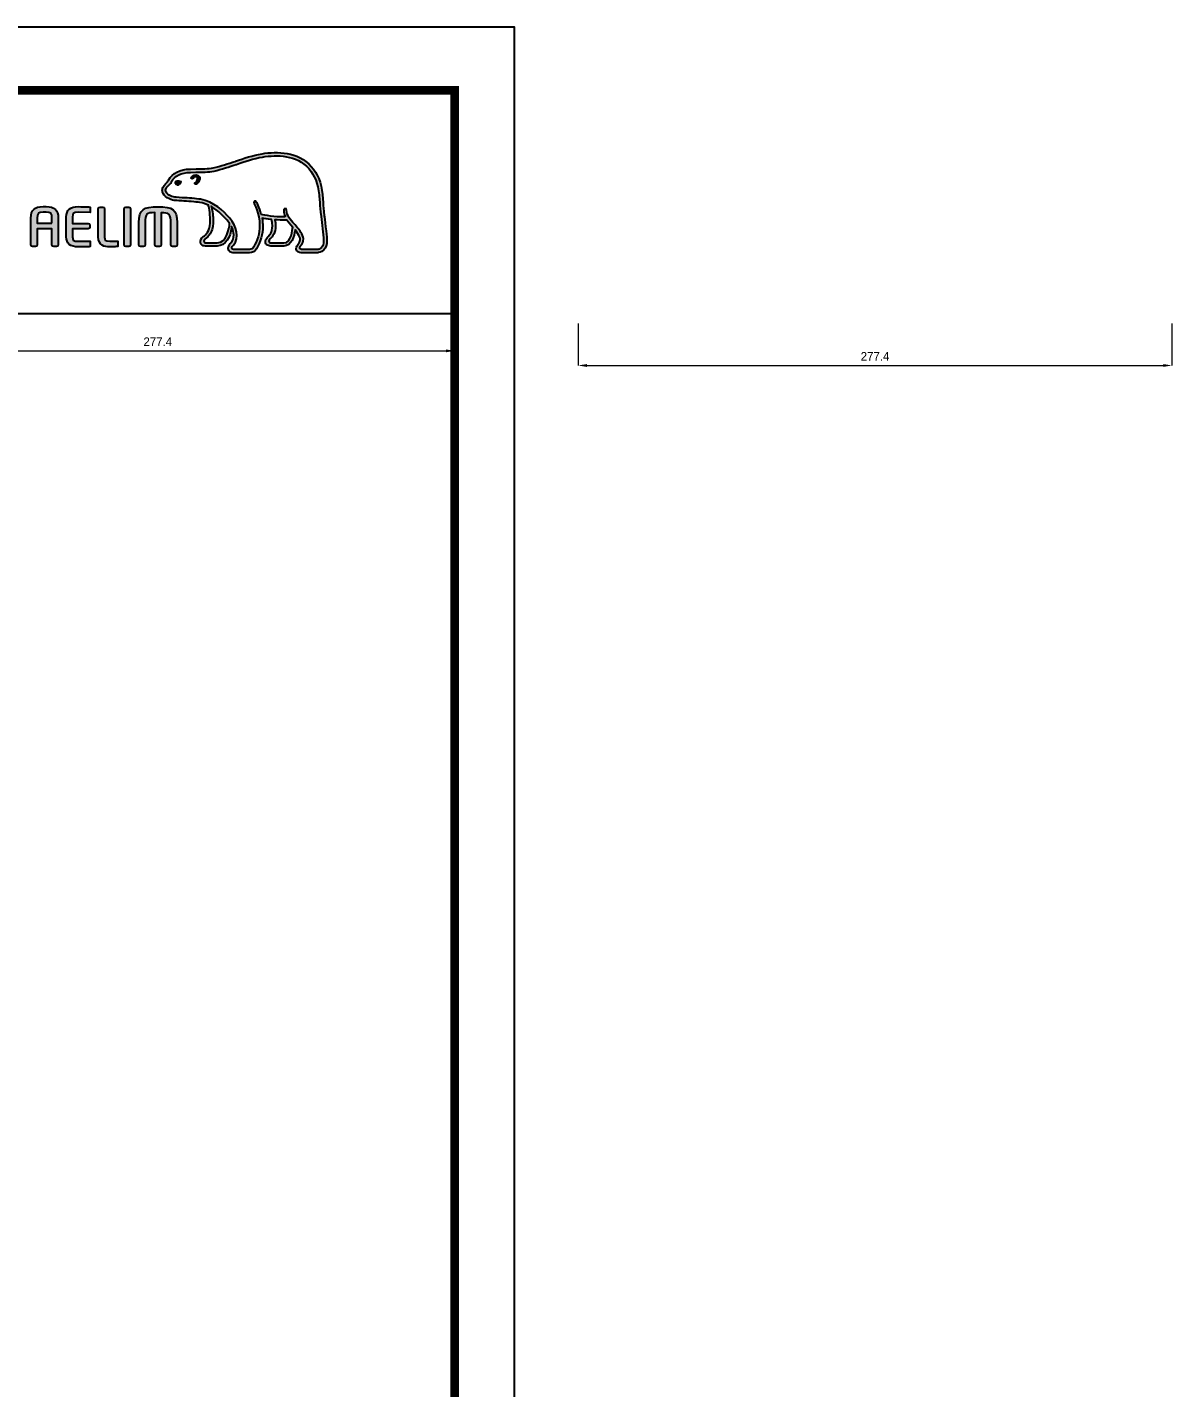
# Model space of a CAD drawing. Extents: x 0 to 2043, y 0 to 1272.
# Drawn here: x 1508 to 2043, y 636 to 1272 of the extents above; entities that cross this region are included whole.
import ezdxf

# ---------------------------------------------------------------- set-up
doc = ezdxf.new("R2010")
doc.units = 0
doc.header["$LTSCALE"] = 10
doc.header["$MEASUREMENT"] = 0
doc.header["$PDMODE"] = 3
doc.header["$PDSIZE"] = -10
doc.layers.get('0').update_dxf_attribs({"linetype": 'CONTINUOUS'})
doc.layers.get('DEFPOINTS').update_dxf_attribs({"linetype": 'CONTINUOUS'})
doc.layers.add('레이어 1', color=7, linetype='CONTINUOUS')
doc.styles.add('Daelim Dimension', font='')
doc.styles.get('Daelim Dimension').set_extended_font_data('나눔고딕')
doc.dimstyles.new('DEFAULT', dxfattribs={"dimscale": 2, "dimtxt": 2, "dimasz": 2, "dimexe": 0, "dimexo": 2, "dimgap": 1, "dimtad": 1, "dimdec": 0, "dimzin": 9, "dimdsep": 46, "dimtxsty": 'Daelim Dimension', "dimcen": 0.5, "dimclrd": 5, "dimclre": 5, "dimclrt": 256, "dimadec": 1, "dimazin": 0, "dimtfac": 1, "dimtdec": 0, "dimtix": 1, "dimtmove": 0, "dimatfit": 3, "dimfxl": 1, "dimtolj": 1, "dimtzin": 1, "dimlwd": 9, "dimlwe": 9, "dimarcsym": 0})

# ---------------------------------------------------------------- blocks, each defined once
blk = doc.blocks.new('*D13')
at = {"color": 5, "linetype": 'ByBlock', "lineweight": 9, "ltscale": 0.5, "transparency": 16777216}
for p, q in [((1430.47, 1133.97), (1430.47, 1120.71)), ((1707.92, 1133.97), (1707.92, 1120.71)), ((1434.47, 1120.71), (1703.92, 1120.71))]:
    blk.add_line(p, q, dxfattribs=at)
at = {"color": 5, "lineweight": 9, "transparency": 16777216}
for p, q in [((304.4, 878.45), (304.4, 964.57)), ((308.4, 964.57), (557.4, 964.57)), ((561.4, 882.01), (561.4, 964.57))]:
    blk.add_line(p, q, dxfattribs=at)
at = {"color": 5, "ltscale": 0.5, "transparency": 16777216}
for points in [[(1434.47, 1121.38), (1434.47, 1120.05), (1430.47, 1120.71)], [(1703.92, 1121.38), (1703.92, 1120.05), (1707.92, 1120.71)]]:
    blk.add_solid(points, dxfattribs=at)
at = {"color": 5, "transparency": 16777216}
for points in [[(308.4, 965.24), (308.4, 963.9), (304.4, 964.57)], [(557.4, 965.24), (557.4, 963.9), (561.4, 964.57)]]:
    blk.add_solid(points, dxfattribs=at)
at = {"layer": 'DEFPOINTS', "color": 0, "ltscale": 0.5, "transparency": 16777216}
for p in [(1430.47, 1137.97), (1707.92, 1137.97), (1707.92, 1120.71)]:
    blk.add_point(p, dxfattribs=at)
at = {"layer": 'DEFPOINTS', "color": 0, "transparency": 16777216}
for p in [(561.4, 964.57), (561.4, 878.01), (304.4, 874.45)]:
    blk.add_point(p, dxfattribs=at)
at = {"ltscale": 0.5, "transparency": 16777216, "insert": (1569.19, 1124.99), "char_height": 4, "attachment_point": 5, "style": 'Daelim Dimension'}
blk.add_mtext('\\A1;277.4', dxfattribs=at)
at = {"color": 7, "transparency": 16777216, "insert": (432.9, 977.46), "char_height": 20, "attachment_point": 5, "style": 'Daelim Dimension'}
blk.add_mtext('\\A1;257', dxfattribs=at)
blk = doc.blocks.new('*D14')
at = {"color": 5, "lineweight": 9, "transparency": 16777216}
for p, q in [((841.02, 1183.98), (837.02, 1183.98)), ((845.02, 1151.15), (845.02, 1183.98)), ((845.02, 1183.98), (856.4, 1183.98)), ((856.4, 1151.15), (856.4, 1183.98)), ((860.4, 1183.98), (864.4, 1183.98))]:
    blk.add_line(p, q, dxfattribs=at)
at = {"color": 5, "linetype": 'ByBlock', "lineweight": 9, "ltscale": 0.5, "transparency": 16777216}
for p, q in [((1765.74, 1133.53), (1765.74, 1113.88)), ((2043.14, 1133.53), (2043.14, 1113.88)), ((1769.74, 1113.88), (2039.14, 1113.88))]:
    blk.add_line(p, q, dxfattribs=at)
at = {"color": 5, "transparency": 16777216}
for points in [[(841.02, 1184.64), (841.02, 1183.31), (845.02, 1183.98)], [(860.4, 1184.64), (860.4, 1183.31), (856.4, 1183.98)]]:
    blk.add_solid(points, dxfattribs=at)
at = {"color": 5, "ltscale": 0.5, "transparency": 16777216}
for points in [[(1769.74, 1114.54), (1769.74, 1113.21), (1765.74, 1113.88)], [(2039.14, 1114.54), (2039.14, 1113.21), (2043.14, 1113.88)]]:
    blk.add_solid(points, dxfattribs=at)
at = {"layer": 'DEFPOINTS', "color": 0, "transparency": 16777216}
for p in [(856.4, 1183.98), (845.02, 1147.15), (856.4, 1147.15)]:
    blk.add_point(p, dxfattribs=at)
at = {"layer": 'DEFPOINTS', "color": 0, "ltscale": 0.5, "transparency": 16777216}
for p in [(1765.74, 1137.53), (2043.14, 1137.53), (2043.14, 1113.88)]:
    blk.add_point(p, dxfattribs=at)
at = {"color": 7, "transparency": 16777216, "insert": (850.71, 1196.65), "char_height": 20, "attachment_point": 5, "style": 'Daelim Dimension'}
blk.add_mtext('\\A1;11', dxfattribs=at)
at = {"ltscale": 0.5, "transparency": 16777216, "insert": (1904.44, 1118.16), "char_height": 4, "attachment_point": 5, "style": 'Daelim Dimension'}
blk.add_mtext('\\A1;277.4', dxfattribs=at)

msp = doc.modelspace()

# ---------------------------------------------------------------- hatches: boundary and pattern name
at = {"layer": '레이어 1'}
h = msp.add_hatch(color=5, dxfattribs=at)
h.dxf.hatch_style = 1
edge = h.paths.add_edge_path(flags=16)
edge.add_spline(control_points=[(1645.75, 1168.99), (1644.99, 1168.15), (1644.04, 1168.14), (1644, 1168.14), (1644, 1168.14), (1636.39, 1168.14), (1636.39, 1168.14), (1636.11, 1168.14), (1635.89, 1168.21), (1635.75, 1168.35), (1635.64, 1168.46), (1635.58, 1168.63), (1635.58, 1168.85), (1635.58, 1169.28), (1635.9, 1169.67), (1636.23, 1170.09), (1636.54, 1170.49), (1636.83, 1170.86), (1637, 1171.32), (1637.41, 1172.45), (1637.37, 1173.64), (1636.87, 1174.7), (1635.97, 1176.6), (1634.64, 1178.1), (1633.35, 1179.55), (1633.35, 1179.55), (1632.91, 1180.03), (1632.91, 1180.03), (1631.23, 1181.91), (1629.49, 1183.84), (1629.35, 1186.47), (1629.32, 1186.99), (1629.08, 1187.31), (1628.75, 1187.29), (1628.75, 1187.29), (1628.26, 1187.05), (1628.25, 1187.05), (1628.11, 1186.91), (1628.04, 1186.69), (1628.04, 1186.44), (1628.04, 1186.44), (1628.04, 1186.35), (1628.04, 1186.35), (1628.11, 1185.4), (1628.34, 1184.47), (1628.73, 1183.5), (1628.73, 1183.5), (1628.77, 1183.4), (1628.77, 1183.4), (1628.77, 1183.4), (1628.67, 1183.4), (1628.67, 1183.4), (1623.78, 1183.2), (1618.99, 1184.13), (1617.58, 1184.47), (1616.71, 1187.96), (1615.3, 1190.28), (1615.24, 1190.38), (1615.13, 1190.56), (1614.96, 1190.7), (1614.79, 1190.75), (1614.79, 1190.75), (1614.38, 1190.69), (1614.33, 1190.68), (1614.29, 1190.63), (1614.22, 1190.53), (1614.06, 1190.32), (1614.06, 1190.32), (1614.04, 1190.15), (1614.04, 1190.15), (1614.04, 1190.15), (1614.17, 1189.69), (1614.17, 1189.69), (1614.28, 1189.5), (1616.79, 1185.11), (1616.79, 1179.28), (1616.79, 1175.69), (1615.84, 1172.3), (1613.98, 1169.21), (1613.54, 1168.47), (1612.95, 1168.14), (1612.08, 1168.14), (1612.08, 1168.14), (1604.58, 1168.14), (1604.58, 1168.14), (1604.33, 1168.14), (1603.81, 1168.32), (1603.81, 1168.86), (1603.81, 1169.16), (1604.09, 1169.65), (1604.55, 1170.17), (1607.68, 1173.65), (1605.87, 1179.09), (1602.87, 1182.67), (1599.97, 1186.13), (1595.25, 1190.48), (1589.18, 1191.56), (1587.02, 1191.93), (1583.49, 1192.14), (1580.63, 1192.31), (1580.63, 1192.31), (1577.75, 1192.48), (1577.75, 1192.48), (1576.27, 1192.6), (1573.82, 1193.51), (1573.07, 1194.92), (1572.76, 1195.5), (1572.79, 1196.1), (1573.19, 1196.78), (1573.44, 1197.19), (1573.78, 1197.54), (1574.21, 1197.97), (1574.68, 1198.45), (1575.17, 1198.95), (1575.55, 1199.6), (1575.55, 1199.6), (1575.66, 1199.81), (1575.66, 1199.81), (1577.11, 1202.58), (1580.09, 1204.05), (1584.54, 1204.16), (1584.54, 1204.16), (1587.04, 1204.19), (1587.04, 1204.19), (1589.79, 1204.21), (1592.91, 1204.22), (1595.48, 1204.77), (1599.08, 1205.55), (1602.69, 1206.78), (1605.88, 1207.87), (1605.88, 1207.87), (1605.99, 1207.9), (1605.99, 1207.9), (1609.93, 1209.25), (1614.01, 1210.65), (1618.18, 1211.33), (1624.85, 1212.43), (1634.02, 1212.39), (1639.78, 1205.92), (1642.45, 1202.92), (1644.09, 1198.8), (1644.65, 1193.67), (1644.65, 1193.67), (1644.63, 1193.68), (1644.61, 1193.7), (1644.66, 1193.6), (1644.7, 1193.02), (1644.94, 1189.76), (1645.01, 1188.19), (1645.08, 1186.56), (1645.49, 1183.55), (1645.49, 1183.55), (1646.65, 1173.48), (1646.65, 1173.48), (1646.65, 1173.48), (1646.72, 1172.25), (1646.72, 1172.25), (1646.72, 1170.8), (1646.4, 1169.71), (1645.75, 1168.99)], knot_values=[0, 0, 0, 0, 1, 1, 1, 2, 2, 2, 3, 3, 3, 4, 4, 4, 5, 5, 5, 6, 6, 6, 7, 7, 7, 8, 8, 8, 9, 9, 9, 10, 10, 10, 11, 11, 11, 12, 12, 12, 13, 13, 13, 14, 14, 14, 15, 15, 15, 16, 16, 16, 17, 17, 17, 18, 18, 18, 19, 19, 19, 20, 20, 20, 21, 21, 21, 22, 22, 22, 23, 23, 23, 24, 24, 24, 25, 25, 25, 26, 26, 26, 27, 27, 27, 28, 28, 28, 29, 29, 29, 30, 30, 30, 31, 31, 31, 32, 32, 32, 33, 33, 33, 34, 34, 34, 35, 35, 35, 36, 36, 36, 37, 37, 37, 38, 38, 38, 39, 39, 39, 40, 40, 40, 41, 41, 41, 42, 42, 42, 43, 43, 43, 44, 44, 44, 45, 45, 45, 46, 46, 46, 47, 47, 47, 48, 48, 48, 49, 49, 49, 50, 50, 50, 51, 51, 51, 52, 52, 52, 53, 53, 53, 53], degree=3, periodic=0)
edge = h.paths.add_edge_path(flags=16)
edge.add_spline(control_points=[(1628.15, 1171.16), (1628.15, 1171.16), (1621.94, 1171.16), (1621.94, 1171.16), (1621.48, 1171.16), (1621.12, 1171.53), (1621.12, 1172), (1621.12, 1172.32), (1621.4, 1172.74), (1621.67, 1173.02), (1622.93, 1174.23), (1624.22, 1175.9), (1624.22, 1179.06), (1624.22, 1179.06), (1624.14, 1180.5), (1624.14, 1180.5), (1624.14, 1180.5), (1623.91, 1181.9), (1623.91, 1181.9), (1623.91, 1181.9), (1623.9, 1181.99), (1623.9, 1181.99), (1623.9, 1181.99), (1623.99, 1181.98), (1623.99, 1181.98), (1625.15, 1181.9), (1627.4, 1181.77), (1629.55, 1181.87), (1630.1, 1181), (1630.98, 1179.89), (1632.26, 1178.4), (1632.21, 1177.66), (1631.59, 1171.16), (1628.15, 1171.16)], knot_values=[0, 0, 0, 0, 1, 1, 1, 2, 2, 2, 3, 3, 3, 4, 4, 4, 5, 5, 5, 6, 6, 6, 7, 7, 7, 8, 8, 8, 9, 9, 9, 10, 10, 10, 11, 11, 11, 11], degree=3, periodic=0)
edge = h.paths.add_edge_path(flags=16)
edge.add_spline(control_points=[(1596.99, 1171.16), (1596.99, 1171.16), (1591.53, 1171.16), (1591.53, 1171.16), (1591.13, 1171.16), (1590.69, 1171.5), (1590.69, 1172), (1590.69, 1172.3), (1590.94, 1172.67), (1591.4, 1173.04), (1592.78, 1174.14), (1594.87, 1175.81), (1595.1, 1180.4), (1595.1, 1180.4), (1595.13, 1181.65), (1595.13, 1181.65), (1595.13, 1183.6), (1594.68, 1185.96), (1594.26, 1188.07), (1594.26, 1188.07), (1594.19, 1188.28), (1594.19, 1188.28), (1594.19, 1188.28), (1594.37, 1188.15), (1594.37, 1188.15), (1595.18, 1187.65), (1599.63, 1184.63), (1602.79, 1180.17), (1602.53, 1178.06), (1601.34, 1171.16), (1596.99, 1171.16)], knot_values=[0, 0, 0, 0, 1, 1, 1, 2, 2, 2, 3, 3, 3, 4, 4, 4, 5, 5, 5, 6, 6, 6, 7, 7, 7, 8, 8, 8, 9, 9, 9, 10, 10, 10, 10], degree=3, periodic=0)
edge = h.paths.add_edge_path()
edge.add_spline(control_points=[(1648.19, 1173.63), (1648.19, 1173.64), (1647.04, 1183.76), (1647.04, 1183.76), (1646.61, 1186.78), (1646.55, 1188.4), (1646.49, 1189.83), (1646.49, 1189.83), (1646.2, 1193.82), (1646.2, 1193.82), (1645.59, 1199.29), (1643.82, 1203.71), (1640.94, 1206.94), (1634.71, 1213.94), (1624.99, 1214.01), (1617.92, 1212.85), (1613.59, 1212.13), (1609.45, 1210.72), (1605.45, 1209.35), (1605.45, 1209.35), (1605.32, 1209.3), (1605.32, 1209.3), (1602.19, 1208.24), (1598.64, 1207.02), (1595.15, 1206.28), (1592.76, 1205.77), (1589.76, 1205.74), (1587.11, 1205.73), (1587.11, 1205.73), (1584.49, 1205.7), (1584.49, 1205.7), (1579.45, 1205.57), (1576.02, 1203.83), (1574.28, 1200.51), (1574.28, 1200.51), (1574.21, 1200.37), (1574.21, 1200.37), (1573.92, 1199.87), (1573.49, 1199.44), (1573.11, 1199.06), (1572.69, 1198.64), (1572.22, 1198.16), (1571.86, 1197.55), (1571.5, 1196.94), (1571.31, 1196.31), (1571.31, 1195.7), (1571.31, 1195.19), (1571.44, 1194.68), (1571.7, 1194.2), (1572.77, 1192.18), (1575.83, 1191.08), (1577.65, 1190.95), (1577.65, 1190.95), (1580.33, 1190.79), (1580.4, 1190.78), (1583.08, 1190.63), (1586.76, 1190.42), (1588.9, 1190.04), (1590.16, 1189.82), (1591.58, 1189.37), (1592.9, 1188.75), (1592.99, 1188.41), (1593.67, 1185.38), (1593.67, 1181.65), (1593.67, 1181.65), (1593.64, 1180.47), (1593.64, 1180.47), (1593.44, 1176.54), (1591.73, 1175.16), (1590.48, 1174.16), (1590.35, 1174.06), (1589.23, 1173.13), (1589.15, 1172.01), (1589.09, 1171.38), (1589.27, 1170.8), (1589.66, 1170.39), (1590.07, 1169.94), (1590.71, 1169.71), (1591.53, 1169.71), (1591.53, 1169.71), (1596.99, 1169.71), (1596.99, 1169.71), (1601.07, 1169.71), (1603.08, 1174.11), (1603.7, 1178.22), (1603.7, 1178.22), (1603.71, 1178.8), (1603.71, 1178.8), (1603.71, 1178.8), (1603.88, 1178.51), (1603.88, 1178.51), (1604.4, 1177.35), (1604.72, 1175.96), (1604.72, 1174.91), (1604.72, 1173.44), (1604.26, 1172.15), (1603.4, 1171.19), (1603.18, 1170.98), (1602.09, 1169.85), (1602.09, 1168.72), (1602.09, 1168.72), (1602.1, 1168.53), (1602.1, 1168.53), (1602.25, 1167.2), (1603.33, 1166.6), (1604.33, 1166.6), (1604.33, 1166.6), (1612.08, 1166.6), (1612.08, 1166.6), (1613.48, 1166.6), (1614.59, 1167.23), (1615.31, 1168.42), (1617.28, 1171.69), (1618.28, 1175.25), (1618.28, 1178.98), (1618.28, 1180.15), (1618.17, 1181.39), (1617.96, 1182.68), (1617.96, 1182.68), (1617.94, 1182.78), (1617.94, 1182.78), (1617.94, 1182.78), (1618.04, 1182.76), (1618.04, 1182.76), (1618.97, 1182.58), (1620.47, 1182.32), (1622.32, 1182.12), (1622.32, 1182.12), (1622.38, 1182.11), (1622.38, 1182.11), (1622.38, 1182.11), (1622.63, 1180.69), (1622.63, 1180.69), (1622.63, 1180.69), (1622.68, 1180.36), (1622.68, 1180.35), (1622.68, 1180.35), (1622.76, 1179.1), (1622.76, 1179.1), (1622.76, 1176.08), (1621.39, 1174.77), (1620.65, 1174.07), (1620.64, 1174.06), (1619.61, 1173.01), (1619.5, 1172.09), (1619.5, 1172.09), (1619.47, 1171.8), (1619.47, 1171.8), (1619.47, 1171.51), (1619.54, 1170.94), (1620.05, 1170.42), (1620.5, 1169.95), (1621.19, 1169.71), (1622.11, 1169.71), (1622.11, 1169.71), (1628.15, 1169.71), (1628.15, 1169.71), (1631.81, 1169.71), (1632.92, 1174.37), (1633.36, 1176.99), (1633.36, 1176.99), (1633.38, 1177.25), (1633.38, 1177.25), (1633.38, 1177.25), (1633.53, 1177.06), (1633.53, 1177.06), (1634.37, 1175.98), (1635.11, 1174.78), (1635.47, 1174.03), (1635.66, 1173.64), (1635.76, 1173.21), (1635.76, 1172.78), (1635.76, 1172.78), (1635.62, 1171.91), (1635.62, 1171.91), (1635.48, 1171.43), (1635.16, 1171), (1634.84, 1170.57), (1634.38, 1169.97), (1633.9, 1169.34), (1633.9, 1168.58), (1633.9, 1168.58), (1633.94, 1168.17), (1633.94, 1168.17), (1634.16, 1167.16), (1634.98, 1166.6), (1636.24, 1166.6), (1636.24, 1166.6), (1644, 1166.6), (1644, 1166.6), (1644.17, 1166.6), (1645.68, 1166.64), (1646.87, 1167.92), (1647.82, 1168.95), (1648.28, 1170.36), (1648.28, 1172.23), (1648.28, 1172.23), (1648.19, 1173.62), (1648.19, 1173.63)], knot_values=[0, 0, 0, 0, 1, 1, 1, 2, 2, 2, 3, 3, 3, 4, 4, 4, 5, 5, 5, 6, 6, 6, 7, 7, 7, 8, 8, 8, 9, 9, 9, 10, 10, 10, 11, 11, 11, 12, 12, 12, 13, 13, 13, 14, 14, 14, 15, 15, 15, 16, 16, 16, 17, 17, 17, 18, 18, 18, 19, 19, 19, 20, 20, 20, 21, 21, 21, 22, 22, 22, 23, 23, 23, 24, 24, 24, 25, 25, 25, 26, 26, 26, 27, 27, 27, 28, 28, 28, 29, 29, 29, 30, 30, 30, 31, 31, 31, 32, 32, 32, 33, 33, 33, 34, 34, 34, 35, 35, 35, 36, 36, 36, 37, 37, 37, 38, 38, 38, 39, 39, 39, 40, 40, 40, 41, 41, 41, 42, 42, 42, 43, 43, 43, 44, 44, 44, 45, 45, 45, 46, 46, 46, 47, 47, 47, 48, 48, 48, 49, 49, 49, 50, 50, 50, 51, 51, 51, 52, 52, 52, 53, 53, 53, 54, 54, 54, 55, 55, 55, 56, 56, 56, 57, 57, 57, 58, 58, 58, 59, 59, 59, 60, 60, 60, 61, 61, 61, 62, 62, 62, 63, 63, 63, 64, 64, 64, 65, 65, 65, 66, 66, 66, 66], degree=3, periodic=0)
edge = h.paths.add_edge_path(flags=0)
edge.add_spline(control_points=[(1577.52, 1199.8), (1577.52, 1199.8), (1578.65, 1200.31), (1580.05, 1199.77), (1580.05, 1199.77), (1580.22, 1199.69), (1579.99, 1199.37), (1579.31, 1198.46), (1578.64, 1198.26), (1578.64, 1198.26), (1578.64, 1198.26), (1578.16, 1198.09), (1577.88, 1198.42), (1577.33, 1199.07), (1577.31, 1199.45), (1577.31, 1199.45), (1577.31, 1199.45), (1577.26, 1199.73), (1577.52, 1199.8)], knot_values=[0, 0, 0, 0, 1, 1, 1, 2, 2, 2, 3, 3, 3, 4, 4, 4, 5, 5, 5, 6, 6, 6, 6], degree=3, periodic=0)
edge = h.paths.add_edge_path(flags=0)
edge.add_spline(control_points=[(1584.96, 1201.87), (1584.79, 1201.69), (1584.78, 1201.38), (1584.96, 1201.22), (1585.14, 1201.06), (1585.44, 1201.1), (1585.61, 1201.29), (1585.7, 1201.38), (1586.62, 1202.48), (1587.42, 1201.92), (1587.71, 1201.71), (1587.83, 1201.41), (1587.79, 1201.03), (1587.72, 1200.41), (1587.19, 1199.71), (1586.82, 1199.47), (1586.61, 1199.34), (1586.47, 1199.07), (1586.57, 1198.85), (1586.67, 1198.63), (1586.95, 1198.56), (1587.17, 1198.67), (1587.84, 1198.99), (1588.68, 1200.06), (1588.8, 1201.05), (1588.87, 1201.75), (1588.56, 1202.31), (1588.01, 1202.7), (1586.82, 1203.54), (1585.46, 1202.41), (1584.96, 1201.87)], knot_values=[0, 0, 0, 0, 1, 1, 1, 2, 2, 2, 3, 3, 3, 4, 4, 4, 5, 5, 5, 6, 6, 6, 7, 7, 7, 8, 8, 8, 9, 9, 9, 10, 10, 10, 10], degree=3, periodic=0)
edge = h.paths.add_edge_path(flags=0)
edge.add_spline(control_points=[(1584.81, 1201.05), (1584.81, 1201.05), (1584.81, 1201.05), (1584.81, 1201.05), (1584.81, 1201.05), (1584.81, 1201.05), (1584.81, 1201.05)], knot_values=[0, 0, 0, 0, 1, 1, 1, 2, 2, 2, 2], degree=3, periodic=0)
h = msp.add_hatch(color=5, dxfattribs=at)
h.dxf.hatch_style = 2
edge = h.paths.add_edge_path()
edge.add_spline(control_points=[(1584.96, 1201.87), (1584.79, 1201.69), (1584.78, 1201.38), (1584.96, 1201.22), (1585.14, 1201.06), (1585.44, 1201.1), (1585.61, 1201.29), (1585.7, 1201.38), (1586.62, 1202.48), (1587.42, 1201.92), (1587.71, 1201.71), (1587.83, 1201.41), (1587.79, 1201.03), (1587.72, 1200.41), (1587.19, 1199.71), (1586.82, 1199.47), (1586.61, 1199.34), (1586.47, 1199.07), (1586.57, 1198.85), (1586.67, 1198.63), (1586.95, 1198.56), (1587.17, 1198.67), (1587.84, 1198.99), (1588.68, 1200.06), (1588.8, 1201.05), (1588.87, 1201.75), (1588.56, 1202.31), (1588.01, 1202.7), (1586.82, 1203.54), (1585.46, 1202.41), (1584.96, 1201.87)], knot_values=[0, 0, 0, 0, 1, 1, 1, 2, 2, 2, 3, 3, 3, 4, 4, 4, 5, 5, 5, 6, 6, 6, 7, 7, 7, 8, 8, 8, 9, 9, 9, 10, 10, 10, 10], degree=3, periodic=0)
h = msp.add_hatch(color=5, dxfattribs=at)
h.dxf.hatch_style = 2
edge = h.paths.add_edge_path()
edge.add_spline(control_points=[(1577.52, 1199.8), (1577.52, 1199.8), (1578.65, 1200.31), (1580.05, 1199.77), (1580.05, 1199.77), (1580.22, 1199.69), (1579.99, 1199.37), (1579.31, 1198.46), (1578.64, 1198.26), (1578.64, 1198.26), (1578.64, 1198.26), (1578.16, 1198.09), (1577.88, 1198.42), (1577.33, 1199.07), (1577.31, 1199.45), (1577.31, 1199.45), (1577.31, 1199.45), (1577.26, 1199.73), (1577.52, 1199.8)], knot_values=[0, 0, 0, 0, 1, 1, 1, 2, 2, 2, 3, 3, 3, 4, 4, 4, 5, 5, 5, 6, 6, 6, 6], degree=3, periodic=0)
h = msp.add_hatch(color=5, dxfattribs=at)
h.dxf.hatch_style = 2
edge = h.paths.add_edge_path()
edge.add_spline(control_points=[(1519.75, 1180.34), (1519.75, 1180.34), (1512.8, 1180.34), (1512.8, 1180.34), (1512.8, 1180.6), (1512.8, 1182.81), (1512.8, 1182.81), (1512.8, 1185.13), (1513.49, 1185.52), (1515.56, 1185.52), (1515.56, 1185.52), (1517, 1185.52), (1517, 1185.52), (1519.06, 1185.52), (1519.75, 1185.13), (1519.75, 1182.81), (1519.75, 1182.81), (1519.75, 1180.6), (1519.75, 1180.34)], knot_values=[0, 0, 0, 0, 1, 1, 1, 2, 2, 2, 3, 3, 3, 4, 4, 4, 5, 5, 5, 6, 6, 6, 6], degree=3, periodic=0)
edge = h.paths.add_edge_path()
edge.add_spline(control_points=[(1517, 1188.12), (1517, 1188.12), (1515.56, 1188.12), (1515.56, 1188.12), (1511.62, 1188.12), (1509.87, 1186.49), (1509.87, 1182.81), (1509.87, 1182.81), (1509.87, 1170.26), (1509.87, 1170.26), (1509.87, 1169.82), (1510.23, 1169.44), (1510.65, 1169.44), (1510.65, 1169.44), (1512.02, 1169.44), (1512.02, 1169.44), (1512.51, 1169.44), (1512.8, 1169.86), (1512.8, 1170.26), (1512.8, 1170.26), (1512.8, 1177.47), (1512.8, 1177.76), (1512.8, 1177.76), (1519.75, 1177.76), (1519.75, 1177.76), (1519.75, 1177.47), (1519.75, 1170.26), (1519.75, 1170.26), (1519.75, 1169.81), (1520.1, 1169.44), (1520.54, 1169.44), (1520.54, 1169.44), (1521.89, 1169.44), (1521.89, 1169.44), (1522.37, 1169.44), (1522.69, 1169.86), (1522.69, 1170.26), (1522.69, 1170.26), (1522.69, 1182.81), (1522.69, 1182.81), (1522.69, 1186.49), (1520.93, 1188.12), (1517, 1188.12)], knot_values=[0, 0, 0, 0, 1, 1, 1, 2, 2, 2, 3, 3, 3, 4, 4, 4, 5, 5, 5, 6, 6, 6, 7, 7, 7, 8, 8, 8, 9, 9, 9, 10, 10, 10, 11, 11, 11, 12, 12, 12, 13, 13, 13, 14, 14, 14, 14], degree=3, periodic=0)
h = msp.add_hatch(color=5, dxfattribs=at)
h.dxf.hatch_style = 2
edge = h.paths.add_edge_path()
edge.add_spline(control_points=[(1526.42, 1183.32), (1526.42, 1183.32), (1526.42, 1174.08), (1526.42, 1174.08), (1526.42, 1170.85), (1528.27, 1169.28), (1532.07, 1169.28), (1533.75, 1169.28), (1536.03, 1169.31), (1536.94, 1169.39), (1536.93, 1169.39), (1537.39, 1169.44), (1537.39, 1169.44), (1537.39, 1169.44), (1537.52, 1169.45), (1537.52, 1169.45), (1537.52, 1169.45), (1537.52, 1171.92), (1537.52, 1171.92), (1537.52, 1171.92), (1532.09, 1171.92), (1532.09, 1171.92), (1529.37, 1171.92), (1529.37, 1172.69), (1529.37, 1174.08), (1529.37, 1174.08), (1529.37, 1177.5), (1529.37, 1177.77), (1529.65, 1177.77), (1536.67, 1177.77), (1536.67, 1177.77), (1537.13, 1177.77), (1537.5, 1178.14), (1537.5, 1178.59), (1537.5, 1178.59), (1537.5, 1179.5), (1537.5, 1179.5), (1537.5, 1179.95), (1537.13, 1180.32), (1536.67, 1180.32), (1536.67, 1180.32), (1529.65, 1180.32), (1529.37, 1180.32), (1529.37, 1180.59), (1529.37, 1183.32), (1529.37, 1183.32), (1529.37, 1184.71), (1529.37, 1185.48), (1532.09, 1185.48), (1532.09, 1185.48), (1537.52, 1185.46), (1537.52, 1185.46), (1537.52, 1185.46), (1537.52, 1187.91), (1537.52, 1187.91), (1537.52, 1187.91), (1536.94, 1187.98), (1536.94, 1187.98), (1535.87, 1188.07), (1533.43, 1188.12), (1532.07, 1188.12), (1528.27, 1188.12), (1526.42, 1186.55), (1526.42, 1183.32)], knot_values=[0, 0, 0, 0, 1, 1, 1, 2, 2, 2, 3, 3, 3, 4, 4, 4, 5, 5, 5, 6, 6, 6, 7, 7, 7, 8, 8, 8, 9, 9, 9, 10, 10, 10, 11, 11, 11, 12, 12, 12, 13, 13, 13, 14, 14, 14, 15, 15, 15, 16, 16, 16, 17, 17, 17, 18, 18, 18, 19, 19, 19, 20, 20, 20, 21, 21, 21, 21], degree=3, periodic=0)
h = msp.add_hatch(color=5, dxfattribs=at)
h.dxf.hatch_style = 2
edge = h.paths.add_edge_path()
edge.add_spline(control_points=[(1542.23, 1187.95), (1541.78, 1187.95), (1541.39, 1187.58), (1541.39, 1187.13), (1541.39, 1187.13), (1541.39, 1174.08), (1541.39, 1174.08), (1541.39, 1169.82), (1544.3, 1169.28), (1546.82, 1169.28), (1548.68, 1169.28), (1549.16, 1169.35), (1549.71, 1169.45), (1549.71, 1169.45), (1550.03, 1169.5), (1550.03, 1169.5), (1550.02, 1169.49), (1550.45, 1169.55), (1550.45, 1169.55), (1550.45, 1169.55), (1550.58, 1169.56), (1550.58, 1169.56), (1550.58, 1169.56), (1550.58, 1171.92), (1550.58, 1171.92), (1550.58, 1171.92), (1546.85, 1171.92), (1546.85, 1171.92), (1544.33, 1171.92), (1544.33, 1172.87), (1544.33, 1173.8), (1544.33, 1173.8), (1544.33, 1187.13), (1544.33, 1187.13), (1544.33, 1187.58), (1543.95, 1187.95), (1543.5, 1187.95), (1543.5, 1187.95), (1542.23, 1187.95), (1542.23, 1187.95)], knot_values=[0, 0, 0, 0, 1, 1, 1, 2, 2, 2, 3, 3, 3, 4, 4, 4, 5, 5, 5, 6, 6, 6, 7, 7, 7, 8, 8, 8, 9, 9, 9, 10, 10, 10, 11, 11, 11, 12, 12, 12, 13, 13, 13, 13], degree=3, periodic=0)
h = msp.add_hatch(color=5, dxfattribs=at)
h.dxf.hatch_style = 2
edge = h.paths.add_edge_path()
edge.add_spline(control_points=[(1554.22, 1187.95), (1553.73, 1187.95), (1553.44, 1187.55), (1553.44, 1187.16), (1553.44, 1187.16), (1553.44, 1170.26), (1553.44, 1170.26), (1553.44, 1169.81), (1553.79, 1169.44), (1554.22, 1169.44), (1554.22, 1169.44), (1555.59, 1169.44), (1555.59, 1169.44), (1556.08, 1169.44), (1556.38, 1169.86), (1556.38, 1170.26), (1556.38, 1170.26), (1556.38, 1187.16), (1556.38, 1187.16), (1556.38, 1187.6), (1556.03, 1187.95), (1555.59, 1187.95), (1555.59, 1187.95), (1554.22, 1187.95), (1554.22, 1187.95)], knot_values=[0, 0, 0, 0, 1, 1, 1, 2, 2, 2, 3, 3, 3, 4, 4, 4, 5, 5, 5, 6, 6, 6, 7, 7, 7, 8, 8, 8, 8], degree=3, periodic=0)
h = msp.add_hatch(color=5, dxfattribs=at)
h.dxf.hatch_style = 2
edge = h.paths.add_edge_path()
edge.add_spline(control_points=[(1560.33, 1180.66), (1560.33, 1180.66), (1560.33, 1170.26), (1560.33, 1170.26), (1560.33, 1169.81), (1560.68, 1169.44), (1561.12, 1169.44), (1561.12, 1169.44), (1562.51, 1169.44), (1562.51, 1169.44), (1563, 1169.44), (1563.29, 1169.86), (1563.29, 1170.26), (1563.29, 1170.26), (1563.29, 1180.4), (1563.29, 1180.4), (1563.29, 1184.88), (1564.05, 1185.31), (1567.83, 1185.32), (1567.83, 1185.05), (1567.83, 1170.26), (1567.83, 1170.26), (1567.83, 1169.79), (1568.17, 1169.44), (1568.61, 1169.44), (1568.61, 1169.44), (1569.98, 1169.44), (1569.98, 1169.44), (1570.47, 1169.44), (1570.76, 1169.86), (1570.76, 1170.26), (1570.76, 1170.26), (1570.76, 1185), (1570.76, 1185.29), (1572.53, 1185.29), (1573.78, 1185.14), (1574.45, 1184.47), (1575.16, 1183.76), (1575.3, 1182.44), (1575.3, 1180.4), (1575.3, 1180.4), (1575.3, 1170.26), (1575.3, 1170.26), (1575.3, 1169.82), (1575.66, 1169.44), (1576.09, 1169.44), (1576.09, 1169.44), (1577.48, 1169.44), (1577.48, 1169.44), (1577.97, 1169.44), (1578.27, 1169.87), (1578.27, 1170.26), (1578.27, 1170.26), (1578.27, 1180.66), (1578.27, 1180.66), (1578.27, 1186.96), (1576.03, 1188.03), (1569.32, 1188.03), (1562.57, 1188.03), (1560.33, 1186.96), (1560.33, 1180.66)], knot_values=[0, 0, 0, 0, 1, 1, 1, 2, 2, 2, 3, 3, 3, 4, 4, 4, 5, 5, 5, 6, 6, 6, 7, 7, 7, 8, 8, 8, 9, 9, 9, 10, 10, 10, 11, 11, 11, 12, 12, 12, 13, 13, 13, 14, 14, 14, 15, 15, 15, 16, 16, 16, 17, 17, 17, 18, 18, 18, 19, 19, 19, 20, 20, 20, 20], degree=3, periodic=0)

# ---------------------------------------------------------------- linework, layer by layer
at = {"color": 5}
msp.add_line((1596.74, 1169.71), (1596.74, 1169.71), dxfattribs=at)
at = {"color": 5, "ltscale": 40}
msp.add_line((1707.92, 1137.97), (1430.47, 1137.97), dxfattribs=at)
at = {"ltscale": 0.5}
msp.add_lwpolyline([(0, 0), (1736, 0), (1736, 1272), (0, 1272)], close=True, dxfattribs=at)
at = {"color": 5, "linetype": 'ByBlock', "lineweight": 200, "const_width": 4}
msp.add_lwpolyline([(27.92, 54.47), (1707.92, 54.47), (1707.92, 1242.47), (27.92, 1242.47)], close=True, dxfattribs=at)
at = {"layer": '레이어 1', "color": 5}
for points, knots in [([(1648.19, 1173.63), (1648.19, 1173.64), (1647.04, 1183.76), (1647.04, 1183.76), (1646.61, 1186.78), (1646.55, 1188.4), (1646.49, 1189.83), (1646.49, 1189.83), (1646.2, 1193.82), (1646.2, 1193.82), (1645.59, 1199.29), (1643.82, 1203.71), (1640.94, 1206.94), (1634.71, 1213.94), (1624.99, 1214.01), (1617.92, 1212.85), (1613.59, 1212.13), (1609.45, 1210.72), (1605.45, 1209.35), (1605.45, 1209.35), (1605.32, 1209.3), (1605.32, 1209.3), (1602.19, 1208.24), (1598.64, 1207.02), (1595.15, 1206.28), (1592.76, 1205.77), (1589.76, 1205.74), (1587.11, 1205.73), (1587.11, 1205.73), (1584.49, 1205.7), (1584.49, 1205.7), (1579.45, 1205.57), (1576.02, 1203.83), (1574.28, 1200.51), (1574.28, 1200.51), (1574.21, 1200.37), (1574.21, 1200.37), (1573.92, 1199.87), (1573.49, 1199.44), (1573.11, 1199.06), (1572.69, 1198.64), (1572.22, 1198.16), (1571.86, 1197.55), (1571.5, 1196.94), (1571.31, 1196.31), (1571.31, 1195.7), (1571.31, 1195.19), (1571.44, 1194.68), (1571.7, 1194.2), (1572.77, 1192.18), (1575.83, 1191.08), (1577.65, 1190.95), (1577.65, 1190.95), (1580.33, 1190.79), (1580.4, 1190.78), (1583.08, 1190.63), (1586.76, 1190.42), (1588.9, 1190.04), (1590.16, 1189.82), (1591.58, 1189.37), (1592.9, 1188.75), (1592.99, 1188.41), (1593.67, 1185.38), (1593.67, 1181.65), (1593.67, 1181.65), (1593.64, 1180.47), (1593.64, 1180.47), (1593.44, 1176.54), (1591.73, 1175.16), (1590.48, 1174.16), (1590.35, 1174.06), (1589.23, 1173.13), (1589.15, 1172.01), (1589.09, 1171.38), (1589.27, 1170.8), (1589.66, 1170.39), (1590.07, 1169.94), (1590.71, 1169.71), (1591.53, 1169.71), (1591.53, 1169.71), (1596.99, 1169.71), (1596.99, 1169.71), (1601.07, 1169.71), (1603.08, 1174.11), (1603.7, 1178.22), (1603.7, 1178.22), (1603.71, 1178.8), (1603.71, 1178.8), (1603.71, 1178.8), (1603.88, 1178.51), (1603.88, 1178.51), (1604.4, 1177.35), (1604.72, 1175.96), (1604.72, 1174.91), (1604.72, 1173.44), (1604.26, 1172.15), (1603.4, 1171.19), (1603.18, 1170.98), (1602.09, 1169.85), (1602.09, 1168.72), (1602.09, 1168.72), (1602.1, 1168.53), (1602.1, 1168.53), (1602.25, 1167.2), (1603.33, 1166.6), (1604.33, 1166.6), (1604.33, 1166.6), (1612.08, 1166.6), (1612.08, 1166.6), (1613.48, 1166.6), (1614.59, 1167.23), (1615.31, 1168.42), (1617.28, 1171.69), (1618.28, 1175.25), (1618.28, 1178.98), (1618.28, 1180.15), (1618.17, 1181.39), (1617.96, 1182.68), (1617.96, 1182.68), (1617.94, 1182.78), (1617.94, 1182.78), (1617.94, 1182.78), (1618.04, 1182.76), (1618.04, 1182.76), (1618.97, 1182.58), (1620.47, 1182.32), (1622.32, 1182.12), (1622.32, 1182.12), (1622.38, 1182.11), (1622.38, 1182.11), (1622.38, 1182.11), (1622.63, 1180.69), (1622.63, 1180.69), (1622.63, 1180.69), (1622.68, 1180.36), (1622.68, 1180.35), (1622.68, 1180.35), (1622.76, 1179.1), (1622.76, 1179.1), (1622.76, 1176.08), (1621.39, 1174.77), (1620.65, 1174.07), (1620.64, 1174.06), (1619.61, 1173.01), (1619.5, 1172.09), (1619.5, 1172.09), (1619.47, 1171.8), (1619.47, 1171.8), (1619.47, 1171.51), (1619.54, 1170.94), (1620.05, 1170.42), (1620.5, 1169.95), (1621.19, 1169.71), (1622.11, 1169.71), (1622.11, 1169.71), (1628.15, 1169.71), (1628.15, 1169.71), (1631.81, 1169.71), (1632.92, 1174.37), (1633.36, 1176.99), (1633.36, 1176.99), (1633.38, 1177.25), (1633.38, 1177.25), (1633.38, 1177.25), (1633.53, 1177.06), (1633.53, 1177.06), (1634.37, 1175.98), (1635.11, 1174.78), (1635.47, 1174.03), (1635.66, 1173.64), (1635.76, 1173.21), (1635.76, 1172.78), (1635.76, 1172.78), (1635.62, 1171.91), (1635.62, 1171.91), (1635.48, 1171.43), (1635.16, 1171), (1634.84, 1170.57), (1634.38, 1169.97), (1633.9, 1169.34), (1633.9, 1168.58), (1633.9, 1168.58), (1633.94, 1168.17), (1633.94, 1168.17), (1634.16, 1167.16), (1634.98, 1166.6), (1636.24, 1166.6), (1636.24, 1166.6), (1644, 1166.6), (1644, 1166.6), (1644.17, 1166.6), (1645.68, 1166.64), (1646.87, 1167.92), (1647.82, 1168.95), (1648.28, 1170.36), (1648.28, 1172.23), (1648.28, 1172.23), (1648.19, 1173.62), (1648.19, 1173.63)], [0, 0, 0, 0, 1, 1, 1, 2, 2, 2, 3, 3, 3, 4, 4, 4, 5, 5, 5, 6, 6, 6, 7, 7, 7, 8, 8, 8, 9, 9, 9, 10, 10, 10, 11, 11, 11, 12, 12, 12, 13, 13, 13, 14, 14, 14, 15, 15, 15, 16, 16, 16, 17, 17, 17, 18, 18, 18, 19, 19, 19, 20, 20, 20, 21, 21, 21, 22, 22, 22, 23, 23, 23, 24, 24, 24, 25, 25, 25, 26, 26, 26, 27, 27, 27, 28, 28, 28, 29, 29, 29, 30, 30, 30, 31, 31, 31, 32, 32, 32, 33, 33, 33, 34, 34, 34, 35, 35, 35, 36, 36, 36, 37, 37, 37, 38, 38, 38, 39, 39, 39, 40, 40, 40, 41, 41, 41, 42, 42, 42, 43, 43, 43, 44, 44, 44, 45, 45, 45, 46, 46, 46, 47, 47, 47, 48, 48, 48, 49, 49, 49, 50, 50, 50, 51, 51, 51, 52, 52, 52, 53, 53, 53, 54, 54, 54, 55, 55, 55, 56, 56, 56, 57, 57, 57, 58, 58, 58, 59, 59, 59, 60, 60, 60, 61, 61, 61, 62, 62, 62, 63, 63, 63, 64, 64, 64, 65, 65, 65, 66, 66, 66, 66]), ([(1584.96, 1201.87), (1584.79, 1201.69), (1584.78, 1201.38), (1584.96, 1201.22), (1585.14, 1201.06), (1585.44, 1201.1), (1585.61, 1201.29), (1585.7, 1201.38), (1586.62, 1202.48), (1587.42, 1201.92), (1587.71, 1201.71), (1587.83, 1201.41), (1587.79, 1201.03), (1587.72, 1200.41), (1587.19, 1199.71), (1586.82, 1199.47), (1586.61, 1199.34), (1586.47, 1199.07), (1586.57, 1198.85), (1586.67, 1198.63), (1586.95, 1198.56), (1587.17, 1198.67), (1587.84, 1198.99), (1588.68, 1200.06), (1588.8, 1201.05), (1588.87, 1201.75), (1588.56, 1202.31), (1588.01, 1202.7), (1586.82, 1203.54), (1585.46, 1202.41), (1584.96, 1201.87)], [0, 0, 0, 0, 1, 1, 1, 2, 2, 2, 3, 3, 3, 4, 4, 4, 5, 5, 5, 6, 6, 6, 7, 7, 7, 8, 8, 8, 9, 9, 9, 10, 10, 10, 10]), ([(1577.52, 1199.8), (1577.52, 1199.8), (1578.65, 1200.31), (1580.05, 1199.77), (1580.05, 1199.77), (1580.22, 1199.69), (1579.99, 1199.37), (1579.31, 1198.46), (1578.64, 1198.26), (1578.64, 1198.26), (1578.64, 1198.26), (1578.16, 1198.09), (1577.88, 1198.42), (1577.33, 1199.07), (1577.31, 1199.45), (1577.31, 1199.45), (1577.31, 1199.45), (1577.26, 1199.73), (1577.52, 1199.8)], [0, 0, 0, 0, 1, 1, 1, 2, 2, 2, 3, 3, 3, 4, 4, 4, 5, 5, 5, 6, 6, 6, 6]), ([(1584.81, 1201.05), (1584.81, 1201.05), (1584.81, 1201.05), (1584.81, 1201.05), (1584.81, 1201.05), (1584.81, 1201.05), (1584.81, 1201.05)], [0, 0, 0, 0, 1, 1, 1, 2, 2, 2, 2]), ([(1614.17, 1189.69), (1614.28, 1189.5), (1616.79, 1185.11), (1616.79, 1179.28), (1616.79, 1175.69), (1615.84, 1172.3), (1613.98, 1169.21)], [24, 24, 24, 24, 25, 25, 25, 26, 26, 26, 26]), ([(1517, 1188.12), (1517, 1188.12), (1515.56, 1188.12), (1515.56, 1188.12), (1511.62, 1188.12), (1509.87, 1186.49), (1509.87, 1182.81), (1509.87, 1182.81), (1509.87, 1170.26), (1509.87, 1170.26), (1509.87, 1169.82), (1510.23, 1169.44), (1510.65, 1169.44), (1510.65, 1169.44), (1512.02, 1169.44), (1512.02, 1169.44), (1512.51, 1169.44), (1512.8, 1169.86), (1512.8, 1170.26), (1512.8, 1170.26), (1512.8, 1177.47), (1512.8, 1177.76), (1512.8, 1177.76), (1519.75, 1177.76), (1519.75, 1177.76), (1519.75, 1177.47), (1519.75, 1170.26), (1519.75, 1170.26), (1519.75, 1169.81), (1520.1, 1169.44), (1520.54, 1169.44), (1520.54, 1169.44), (1521.89, 1169.44), (1521.89, 1169.44), (1522.37, 1169.44), (1522.69, 1169.86), (1522.69, 1170.26), (1522.69, 1170.26), (1522.69, 1182.81), (1522.69, 1182.81), (1522.69, 1186.49), (1520.93, 1188.12), (1517, 1188.12)], [0, 0, 0, 0, 1, 1, 1, 2, 2, 2, 3, 3, 3, 4, 4, 4, 5, 5, 5, 6, 6, 6, 7, 7, 7, 8, 8, 8, 9, 9, 9, 10, 10, 10, 11, 11, 11, 12, 12, 12, 13, 13, 13, 14, 14, 14, 14]), ([(1519.75, 1180.34), (1519.75, 1180.34), (1512.8, 1180.34), (1512.8, 1180.34), (1512.8, 1180.6), (1512.8, 1182.81), (1512.8, 1182.81), (1512.8, 1185.13), (1513.49, 1185.52), (1515.56, 1185.52), (1515.56, 1185.52), (1517, 1185.52), (1517, 1185.52), (1519.06, 1185.52), (1519.75, 1185.13), (1519.75, 1182.81), (1519.75, 1182.81), (1519.75, 1180.6), (1519.75, 1180.34)], [0, 0, 0, 0, 1, 1, 1, 2, 2, 2, 3, 3, 3, 4, 4, 4, 5, 5, 5, 6, 6, 6, 6]), ([(1526.42, 1183.32), (1526.42, 1183.32), (1526.42, 1174.08), (1526.42, 1174.08), (1526.42, 1170.85), (1528.27, 1169.28), (1532.07, 1169.28), (1533.75, 1169.28), (1536.03, 1169.31), (1536.94, 1169.39), (1536.93, 1169.39), (1537.39, 1169.44), (1537.39, 1169.44), (1537.39, 1169.44), (1537.52, 1169.45), (1537.52, 1169.45), (1537.52, 1169.45), (1537.52, 1171.92), (1537.52, 1171.92), (1537.52, 1171.92), (1532.09, 1171.92), (1532.09, 1171.92), (1529.37, 1171.92), (1529.37, 1172.69), (1529.37, 1174.08), (1529.37, 1174.08), (1529.37, 1177.5), (1529.37, 1177.77), (1529.65, 1177.77), (1536.67, 1177.77), (1536.67, 1177.77), (1537.13, 1177.77), (1537.5, 1178.14), (1537.5, 1178.59), (1537.5, 1178.59), (1537.5, 1179.5), (1537.5, 1179.5), (1537.5, 1179.95), (1537.13, 1180.32), (1536.67, 1180.32), (1536.67, 1180.32), (1529.65, 1180.32), (1529.37, 1180.32), (1529.37, 1180.59), (1529.37, 1183.32), (1529.37, 1183.32), (1529.37, 1184.71), (1529.37, 1185.48), (1532.09, 1185.48), (1532.09, 1185.48), (1537.52, 1185.46), (1537.52, 1185.46), (1537.52, 1185.46), (1537.52, 1187.91), (1537.52, 1187.91), (1537.52, 1187.91), (1536.94, 1187.98), (1536.94, 1187.98), (1535.87, 1188.07), (1533.43, 1188.12), (1532.07, 1188.12), (1528.27, 1188.12), (1526.42, 1186.55), (1526.42, 1183.32)], [0, 0, 0, 0, 1, 1, 1, 2, 2, 2, 3, 3, 3, 4, 4, 4, 5, 5, 5, 6, 6, 6, 7, 7, 7, 8, 8, 8, 9, 9, 9, 10, 10, 10, 11, 11, 11, 12, 12, 12, 13, 13, 13, 14, 14, 14, 15, 15, 15, 16, 16, 16, 17, 17, 17, 18, 18, 18, 19, 19, 19, 20, 20, 20, 21, 21, 21, 21]), ([(1542.23, 1187.95), (1541.78, 1187.95), (1541.39, 1187.58), (1541.39, 1187.13), (1541.39, 1187.13), (1541.39, 1174.08), (1541.39, 1174.08), (1541.39, 1169.82), (1544.3, 1169.28), (1546.82, 1169.28), (1548.68, 1169.28), (1549.16, 1169.35), (1549.71, 1169.45), (1549.71, 1169.45), (1550.03, 1169.5), (1550.03, 1169.5), (1550.02, 1169.49), (1550.45, 1169.55), (1550.45, 1169.55), (1550.45, 1169.55), (1550.58, 1169.56), (1550.58, 1169.56), (1550.58, 1169.56), (1550.58, 1171.92), (1550.58, 1171.92), (1550.58, 1171.92), (1546.85, 1171.92), (1546.85, 1171.92), (1544.33, 1171.92), (1544.33, 1172.87), (1544.33, 1173.8), (1544.33, 1173.8), (1544.33, 1187.13), (1544.33, 1187.13), (1544.33, 1187.58), (1543.95, 1187.95), (1543.5, 1187.95), (1543.5, 1187.95), (1542.23, 1187.95), (1542.23, 1187.95)], [0, 0, 0, 0, 1, 1, 1, 2, 2, 2, 3, 3, 3, 4, 4, 4, 5, 5, 5, 6, 6, 6, 7, 7, 7, 8, 8, 8, 9, 9, 9, 10, 10, 10, 11, 11, 11, 12, 12, 12, 13, 13, 13, 13]), ([(1554.22, 1187.95), (1553.73, 1187.95), (1553.44, 1187.55), (1553.44, 1187.16), (1553.44, 1187.16), (1553.44, 1170.26), (1553.44, 1170.26), (1553.44, 1169.81), (1553.79, 1169.44), (1554.22, 1169.44), (1554.22, 1169.44), (1555.59, 1169.44), (1555.59, 1169.44), (1556.08, 1169.44), (1556.38, 1169.86), (1556.38, 1170.26), (1556.38, 1170.26), (1556.38, 1187.16), (1556.38, 1187.16), (1556.38, 1187.6), (1556.03, 1187.95), (1555.59, 1187.95), (1555.59, 1187.95), (1554.22, 1187.95), (1554.22, 1187.95)], [0, 0, 0, 0, 1, 1, 1, 2, 2, 2, 3, 3, 3, 4, 4, 4, 5, 5, 5, 6, 6, 6, 7, 7, 7, 8, 8, 8, 8]), ([(1560.33, 1180.66), (1560.33, 1180.66), (1560.33, 1170.26), (1560.33, 1170.26), (1560.33, 1169.81), (1560.68, 1169.44), (1561.12, 1169.44), (1561.12, 1169.44), (1562.51, 1169.44), (1562.51, 1169.44), (1563, 1169.44), (1563.29, 1169.86), (1563.29, 1170.26), (1563.29, 1170.26), (1563.29, 1180.4), (1563.29, 1180.4), (1563.29, 1184.88), (1564.05, 1185.31), (1567.83, 1185.32), (1567.83, 1185.05), (1567.83, 1170.26), (1567.83, 1170.26), (1567.83, 1169.79), (1568.17, 1169.44), (1568.61, 1169.44), (1568.61, 1169.44), (1569.98, 1169.44), (1569.98, 1169.44), (1570.47, 1169.44), (1570.76, 1169.86), (1570.76, 1170.26), (1570.76, 1170.26), (1570.76, 1185), (1570.76, 1185.29), (1572.53, 1185.29), (1573.78, 1185.14), (1574.45, 1184.47), (1575.16, 1183.76), (1575.3, 1182.44), (1575.3, 1180.4), (1575.3, 1180.4), (1575.3, 1170.26), (1575.3, 1170.26), (1575.3, 1169.82), (1575.66, 1169.44), (1576.09, 1169.44), (1576.09, 1169.44), (1577.48, 1169.44), (1577.48, 1169.44), (1577.97, 1169.44), (1578.27, 1169.87), (1578.27, 1170.26), (1578.27, 1170.26), (1578.27, 1180.66), (1578.27, 1180.66), (1578.27, 1186.96), (1576.03, 1188.03), (1569.32, 1188.03), (1562.57, 1188.03), (1560.33, 1186.96), (1560.33, 1180.66)], [0, 0, 0, 0, 1, 1, 1, 2, 2, 2, 3, 3, 3, 4, 4, 4, 5, 5, 5, 6, 6, 6, 7, 7, 7, 8, 8, 8, 9, 9, 9, 10, 10, 10, 11, 11, 11, 12, 12, 12, 13, 13, 13, 14, 14, 14, 15, 15, 15, 16, 16, 16, 17, 17, 17, 18, 18, 18, 19, 19, 19, 20, 20, 20, 20]), ([(1596.99, 1171.16), (1596.99, 1171.16), (1591.53, 1171.16), (1591.53, 1171.16), (1591.13, 1171.16), (1590.69, 1171.5), (1590.69, 1172), (1590.69, 1172.3), (1590.94, 1172.67), (1591.4, 1173.04), (1592.78, 1174.14), (1594.87, 1175.81), (1595.1, 1180.4), (1595.1, 1180.4), (1595.13, 1181.65), (1595.13, 1181.65), (1595.13, 1183.6), (1594.68, 1185.96), (1594.26, 1188.07), (1594.26, 1188.07), (1594.19, 1188.28), (1594.19, 1188.28), (1594.19, 1188.28), (1594.37, 1188.15), (1594.37, 1188.15), (1595.18, 1187.65), (1599.63, 1184.63), (1602.79, 1180.17), (1602.53, 1178.06), (1601.34, 1171.16), (1596.99, 1171.16)], [0, 0, 0, 0, 1, 1, 1, 2, 2, 2, 3, 3, 3, 4, 4, 4, 5, 5, 5, 6, 6, 6, 7, 7, 7, 8, 8, 8, 9, 9, 9, 10, 10, 10, 10]), ([(1628.15, 1171.16), (1628.15, 1171.16), (1621.94, 1171.16), (1621.94, 1171.16), (1621.48, 1171.16), (1621.12, 1171.53), (1621.12, 1172), (1621.12, 1172.32), (1621.4, 1172.74), (1621.67, 1173.02), (1622.93, 1174.23), (1624.22, 1175.9), (1624.22, 1179.06), (1624.22, 1179.06), (1624.14, 1180.5), (1624.14, 1180.5), (1624.14, 1180.5), (1623.91, 1181.9), (1623.91, 1181.9), (1623.91, 1181.9), (1623.9, 1181.99), (1623.9, 1181.99), (1623.9, 1181.99), (1623.99, 1181.98), (1623.99, 1181.98), (1625.15, 1181.9), (1627.4, 1181.77), (1629.55, 1181.87), (1630.1, 1181), (1630.98, 1179.89), (1632.26, 1178.4), (1632.21, 1177.66), (1631.59, 1171.16), (1628.15, 1171.16)], [0, 0, 0, 0, 1, 1, 1, 2, 2, 2, 3, 3, 3, 4, 4, 4, 5, 5, 5, 6, 6, 6, 7, 7, 7, 8, 8, 8, 9, 9, 9, 10, 10, 10, 11, 11, 11, 11]), ([(1604.58, 1168.14), (1604.33, 1168.14), (1603.81, 1168.32), (1603.81, 1168.86), (1603.81, 1169.16), (1604.09, 1169.65), (1604.55, 1170.17)], [28, 28, 28, 28, 29, 29, 29, 30, 30, 30, 30]), ([(1635.75, 1168.35), (1635.64, 1168.46), (1635.58, 1168.63), (1635.58, 1168.85), (1635.58, 1169.28), (1635.9, 1169.67), (1636.23, 1170.09)], [3, 3, 3, 3, 4, 4, 4, 5, 5, 5, 5])]:
    msp.add_open_spline(points, degree=3, knots=knots, dxfattribs=at)
for points in [[(1605.99, 1207.9), (1609.93, 1209.25), (1614.01, 1210.65), (1618.18, 1211.33)], [(1618.18, 1211.33), (1624.85, 1212.43), (1634.02, 1212.39), (1639.78, 1205.92)], [(1575.66, 1199.81), (1577.11, 1202.58), (1580.09, 1204.05), (1584.54, 1204.16)], [(1584.54, 1204.16), (1584.54, 1204.16), (1587.04, 1204.19), (1587.04, 1204.19)], [(1587.04, 1204.19), (1589.79, 1204.21), (1592.91, 1204.22), (1595.48, 1204.77)], [(1595.48, 1204.77), (1599.08, 1205.55), (1602.69, 1206.78), (1605.88, 1207.87)], [(1605.88, 1207.87), (1605.88, 1207.87), (1605.99, 1207.9), (1605.99, 1207.9)], [(1639.78, 1205.92), (1642.45, 1202.92), (1644.09, 1198.8), (1644.65, 1193.67)], [(1573.07, 1194.92), (1572.76, 1195.5), (1572.79, 1196.1), (1573.19, 1196.78)], [(1573.19, 1196.78), (1573.44, 1197.19), (1573.78, 1197.54), (1574.21, 1197.97)], [(1574.21, 1197.97), (1574.68, 1198.45), (1575.17, 1198.95), (1575.55, 1199.6)], [(1575.55, 1199.6), (1575.55, 1199.6), (1575.66, 1199.81), (1575.66, 1199.81)], [(1577.75, 1192.48), (1576.27, 1192.6), (1573.82, 1193.51), (1573.07, 1194.92)], [(1580.63, 1192.31), (1580.63, 1192.31), (1577.75, 1192.48), (1577.75, 1192.48)], [(1589.18, 1191.56), (1587.02, 1191.93), (1583.49, 1192.14), (1580.63, 1192.31)], [(1602.87, 1182.67), (1599.97, 1186.13), (1595.25, 1190.48), (1589.18, 1191.56)], [(1614.06, 1190.32), (1614.06, 1190.32), (1614.04, 1190.15), (1614.04, 1190.15)], [(1614.04, 1190.15), (1614.04, 1190.15), (1614.17, 1189.69), (1614.17, 1189.69)], [(1614.33, 1190.68), (1614.29, 1190.63), (1614.22, 1190.53), (1614.06, 1190.32)], [(1614.79, 1190.75), (1614.79, 1190.75), (1614.38, 1190.69), (1614.33, 1190.68)], [(1615.24, 1190.38), (1615.13, 1190.56), (1614.96, 1190.7), (1614.79, 1190.75)], [(1617.58, 1184.47), (1616.71, 1187.96), (1615.3, 1190.28), (1615.24, 1190.38)], [(1644.65, 1193.67), (1644.65, 1193.67), (1644.63, 1193.68), (1644.61, 1193.7)], [(1644.61, 1193.7), (1644.66, 1193.6), (1644.7, 1193.02), (1644.94, 1189.76)], [(1644.94, 1189.76), (1645.01, 1188.19), (1645.08, 1186.56), (1645.49, 1183.55)], [(1628.67, 1183.4), (1623.78, 1183.2), (1618.99, 1184.13), (1617.58, 1184.47)], [(1628.25, 1187.05), (1628.11, 1186.91), (1628.04, 1186.69), (1628.04, 1186.44)], [(1628.04, 1186.44), (1628.04, 1186.44), (1628.04, 1186.35), (1628.04, 1186.35)], [(1628.04, 1186.35), (1628.11, 1185.4), (1628.34, 1184.47), (1628.73, 1183.5)], [(1628.75, 1187.29), (1628.75, 1187.29), (1628.26, 1187.05), (1628.25, 1187.05)], [(1628.77, 1183.4), (1628.77, 1183.4), (1628.67, 1183.4), (1628.67, 1183.4)], [(1628.73, 1183.5), (1628.73, 1183.5), (1628.77, 1183.4), (1628.77, 1183.4)], [(1629.35, 1186.47), (1629.32, 1186.99), (1629.08, 1187.31), (1628.75, 1187.29)], [(1632.91, 1180.03), (1631.23, 1181.91), (1629.49, 1183.84), (1629.35, 1186.47)], [(1645.49, 1183.55), (1645.49, 1183.55), (1646.65, 1173.48), (1646.65, 1173.48)], [(1604.55, 1170.17), (1607.68, 1173.65), (1605.87, 1179.09), (1602.87, 1182.67)], [(1633.35, 1179.55), (1633.35, 1179.55), (1632.91, 1180.03), (1632.91, 1180.03)], [(1636.87, 1174.7), (1635.97, 1176.6), (1634.64, 1178.1), (1633.35, 1179.55)], [(1636.23, 1170.09), (1636.54, 1170.49), (1636.83, 1170.86), (1637, 1171.32)], [(1637, 1171.32), (1637.41, 1172.45), (1637.37, 1173.64), (1636.87, 1174.7)], [(1646.72, 1172.25), (1646.72, 1170.8), (1646.4, 1169.71), (1645.75, 1168.99)], [(1646.65, 1173.48), (1646.65, 1173.48), (1646.72, 1172.25), (1646.72, 1172.25)], [(1612.08, 1168.14), (1612.08, 1168.14), (1604.58, 1168.14), (1604.58, 1168.14)], [(1613.98, 1169.21), (1613.54, 1168.47), (1612.95, 1168.14), (1612.08, 1168.14)], [(1636.39, 1168.14), (1636.11, 1168.14), (1635.89, 1168.21), (1635.75, 1168.35)], [(1644, 1168.14), (1644, 1168.14), (1636.39, 1168.14), (1636.39, 1168.14)], [(1645.75, 1168.99), (1644.99, 1168.15), (1644.04, 1168.14), (1644, 1168.14)]]:
    msp.add_open_spline(points, degree=3, dxfattribs=at)

# ---------------------------------------------------------------- dimensions: what is measured, and where the dimension line sits
for base, p1, p2, override, picture, middle in [((856.4, 1183.98), (845.02, 1147.15), (856.4, 1147.15), {"dimtxt": 10, "dimclrt": 7}, '*D14', (850.71, 1196.65)), ((561.4, 964.57), (304.4, 874.45), (561.4, 878.01), {"dimtxt": 10, "dimclrd": 5, "dimclre": 5, "dimclrt": 7}, '*D13', (432.9, 977.46))]:
    dim = msp.add_linear_dim(base=base, p1=p1, p2=p2, dimstyle='DEFAULT', override=override)
    dim.commit()
    dim.dimension.update_dxf_attribs({"geometry": picture, "text_midpoint": middle})

doc.saveas('drawing.dxf')
